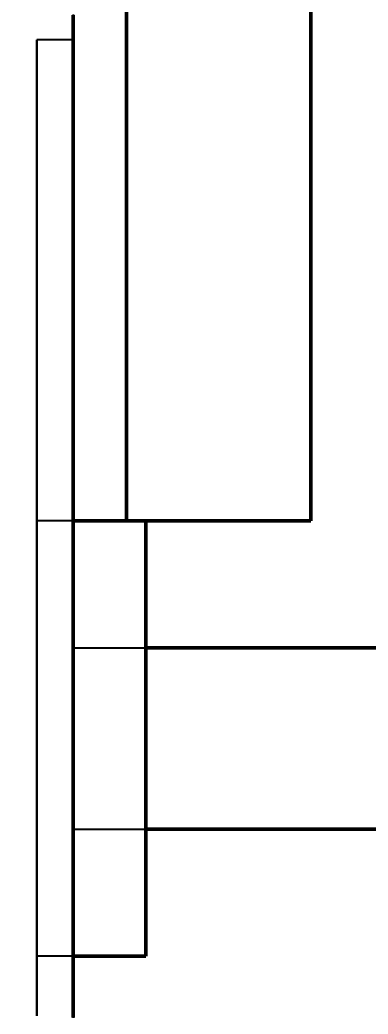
# Model space of a CAD drawing. Header units: millimetres. Extents: x 0 to 594, y 0 to 420.
# Drawn here: x 70.26 to 75.06, y 268.7 to 282.4 of the extents above; entities that cross this region are included whole.
import ezdxf

# ---------------------------------------------------------------- set-up
doc = ezdxf.new("R2010")
doc.units = ezdxf.units.MM
doc.linetypes.add('ISO02-TRAZOS', pattern=[3.75, 3, -0.75])
for name, color, linetype, lineweight in [('01-VISIBLE', 7, 'CONTINUOUS', 50), ('02-OCULTA', 4, 'ISO02-TRAZOS', 25), ('04-COTA', 3, 'CONTINUOUS', 25)]:
    doc.layers.add(name, color=color, linetype=linetype, lineweight=lineweight)
doc.styles.add('ISO3098', font='isocpeur.ttf')
doc.dimstyles.new('FLAMA-ISO', dxfattribs={"dimtxt": 3.5, "dimasz": 3, "dimexe": 2, "dimexo": 1, "dimgap": 1, "dimtad": 1, "dimdec": 1, "dimtxsty": 'ISO3098', "dimcen": 2.5, "dimclrd": 3, "dimclre": 3, "dimclrt": 3, "dimazin": 3, "dimtfac": 1, "dimtmove": 0, "dimatfit": 3, "dimlwd": 25, "dimlwe": 25})

msp = doc.modelspace()

# ---------------------------------------------------------------- linework, layer by layer
at = {"layer": '01-VISIBLE'}
for p, q in [((71.73, 275.5), (71.73, 286.035)), ((74.27, 275.5), (74.27, 286.035)), ((72, 275.5), (71, 275.5)), ((72, 273.75), (75.25, 273.75)), ((72, 271.25), (75.25, 271.25)), ((72, 269.5), (71, 269.5))]:
    msp.add_line(p, q, dxfattribs=at)
for points in [[(71, 268.655), (71, 268.733), (71, 268.811), (71, 268.888), (71, 268.966), (71, 269.043), (71, 269.121), (71, 269.199), (71, 269.276), (71, 269.354), (71, 269.431), (71, 269.509), (71, 269.586), (71, 269.664), (71, 269.742), (71, 269.819), (71, 269.897), (71, 269.974), (71, 270.052), (71, 270.13), (71, 270.207), (71, 270.285), (71, 270.362), (71, 270.44), (71, 270.517), (71, 270.595), (71, 270.673), (71, 270.75), (71, 270.828), (71, 270.905), (71, 270.983), (71, 271.061), (71, 271.138), (71, 271.216), (71, 271.293), (71, 271.371), (71, 271.449), (71, 271.526), (71, 271.604), (71, 271.681), (71, 271.759), (71, 271.836), (71, 271.914), (71, 271.992), (71, 272.069), (71, 272.147), (71, 272.224), (71, 272.302), (71, 272.38), (71, 272.457), (71, 272.535), (71, 272.612), (71, 272.69), (71, 272.768), (71, 272.845), (71, 272.923), (71, 273), (71, 273.078), (71, 273.155), (71, 273.233), (71, 273.311), (71, 273.388), (71, 273.466), (71, 273.543), (71, 273.621), (71, 273.699), (71, 273.776), (71, 273.854), (71, 273.931), (71, 274.009), (71, 274.087), (71, 274.164), (71, 274.242), (71, 274.319), (71, 274.397), (71, 274.474), (71, 274.552), (71, 274.63), (71, 274.707), (71, 274.785), (71, 274.862), (71, 274.94), (71, 275.018), (71, 275.095), (71, 275.173), (71, 275.25), (71, 275.328), (71, 275.406), (71, 275.483), (71, 275.561), (71, 275.638), (71, 275.716), (71, 275.793), (71, 275.871), (71, 275.949), (71, 276.026), (71, 276.104), (71, 276.181), (71, 276.259), (71, 276.337), (71, 276.414), (71, 276.492), (71, 276.569), (71, 276.647), (71, 276.724), (71, 276.802), (71, 276.88), (71, 276.957), (71, 277.035), (71, 277.112), (71, 277.19), (71, 277.268), (71, 277.345), (71, 277.423), (71, 277.5), (71, 277.578), (71, 277.656), (71, 277.733), (71, 277.811), (71, 277.888), (71, 277.966), (71, 278.043), (71, 278.121), (71, 278.199), (71, 278.276), (71, 278.354), (71, 278.431), (71, 278.509), (71, 278.587), (71, 278.664), (71, 278.742), (71, 278.819), (71, 278.897), (71, 278.975), (71, 279.052), (71, 279.13), (71, 279.207), (71, 279.285), (71, 279.362), (71, 279.44), (71, 279.518), (71, 279.595), (71, 279.673), (71, 279.75), (71, 279.828), (71, 279.906), (71, 279.983), (71, 280.061), (71, 280.138), (71, 280.216), (71, 280.294), (71, 280.371), (71, 280.449), (71, 280.526), (71, 280.604), (71, 280.681), (71, 280.759), (71, 280.837), (71, 280.914), (71, 280.992), (71, 281.069), (71, 281.147), (71, 281.225), (71, 281.302), (71, 281.38), (71, 281.457), (71, 281.535), (71, 281.613), (71, 281.69), (71, 281.768), (71, 281.845), (71, 281.923), (71, 282), (71, 282.078), (71, 282.156), (71, 282.233), (71, 282.311), (71, 282.388), (71, 282.466)], [(71.73, 275.5), (71.781, 275.5), (71.832, 275.5), (71.882, 275.5), (71.933, 275.5), (71.984, 275.5), (72.035, 275.5), (72.086, 275.5), (72.136, 275.5), (72.187, 275.5), (72.238, 275.5), (72.289, 275.5), (72.34, 275.5), (72.39, 275.5), (72.441, 275.5), (72.492, 275.5), (72.543, 275.5), (72.594, 275.5), (72.644, 275.5), (72.695, 275.5), (72.746, 275.5), (72.797, 275.5), (72.848, 275.5), (72.898, 275.5), (72.949, 275.5), (73, 275.5), (73.051, 275.5), (73.102, 275.5), (73.152, 275.5), (73.203, 275.5), (73.254, 275.5), (73.305, 275.5), (73.356, 275.5), (73.406, 275.5), (73.457, 275.5), (73.508, 275.5), (73.559, 275.5), (73.61, 275.5), (73.66, 275.5), (73.711, 275.5), (73.762, 275.5), (73.813, 275.5), (73.864, 275.5), (73.914, 275.5), (73.965, 275.5), (74.016, 275.5), (74.067, 275.5), (74.118, 275.5), (74.168, 275.5), (74.219, 275.5), (74.27, 275.5)], [(72, 269.5), (72, 269.55), (72, 269.6), (72, 269.65), (72, 269.7), (72, 269.75), (72, 269.8), (72, 269.85), (72, 269.9), (72, 269.95), (72, 270), (72, 270.05), (72, 270.1), (72, 270.15), (72, 270.2), (72, 270.25), (72, 270.3), (72, 270.35), (72, 270.4), (72, 270.45), (72, 270.5), (72, 270.55), (72, 270.6), (72, 270.65), (72, 270.7), (72, 270.75), (72, 270.8), (72, 270.85), (72, 270.9), (72, 270.95), (72, 271), (72, 271.05), (72, 271.1), (72, 271.15), (72, 271.2), (72, 271.25), (72, 271.3), (72, 271.35), (72, 271.4), (72, 271.45), (72, 271.5), (72, 271.55), (72, 271.6), (72, 271.65), (72, 271.7), (72, 271.75), (72, 271.8), (72, 271.85), (72, 271.9), (72, 271.95), (72, 272), (72, 272.05), (72, 272.1), (72, 272.15), (72, 272.2), (72, 272.25), (72, 272.3), (72, 272.35), (72, 272.4), (72, 272.45), (72, 272.5), (72, 272.55), (72, 272.6), (72, 272.65), (72, 272.7), (72, 272.75), (72, 272.8), (72, 272.85), (72, 272.9), (72, 272.95), (72, 273), (72, 273.05), (72, 273.1), (72, 273.15), (72, 273.2), (72, 273.25), (72, 273.3), (72, 273.35), (72, 273.4), (72, 273.45), (72, 273.5), (72, 273.55), (72, 273.6), (72, 273.65), (72, 273.7), (72, 273.75), (72, 273.8), (72, 273.85), (72, 273.9), (72, 273.95), (72, 274), (72, 274.05), (72, 274.1), (72, 274.15), (72, 274.2), (72, 274.25), (72, 274.3), (72, 274.35), (72, 274.4), (72, 274.45), (72, 274.5), (72, 274.55), (72, 274.6), (72, 274.65), (72, 274.7), (72, 274.75), (72, 274.8), (72, 274.85), (72, 274.9), (72, 274.95), (72, 275), (72, 275.05), (72, 275.1), (72, 275.15), (72, 275.2), (72, 275.25), (72, 275.3), (72, 275.35), (72, 275.4), (72, 275.45), (72, 275.5)]]:
    msp.add_lwpolyline(points, dxfattribs=at)
at = {"layer": '02-OCULTA'}
for p, q in [((71, 282.125), (70.5, 282.125)), ((71, 275.5), (70.5, 275.5)), ((71, 273.75), (72, 273.75)), ((71, 271.25), (72, 271.25)), ((71, 269.5), (70.5, 269.5))]:
    msp.add_line(p, q, dxfattribs=at)
for points in [[(71, 282.475), (71, 282.387), (71, 282.3), (71, 282.212), (71, 282.125), (71, 282.037), (71, 281.95), (71, 281.862), (71, 281.775), (71, 281.687), (71, 281.6), (71, 281.512), (71, 281.425), (71, 281.337), (71, 281.25), (71, 281.162), (71, 281.075), (71, 280.987), (71, 280.9), (71, 280.812), (71, 280.725), (71, 280.637), (71, 280.55), (71, 280.462), (71, 280.375), (71, 280.287), (71, 280.2), (71, 280.112), (71, 280.025), (71, 279.937), (71, 279.85), (71, 279.762), (71, 279.675), (71, 279.587), (71, 279.5), (71, 279.412), (71, 279.325), (71, 279.237), (71, 279.15), (71, 279.062), (71, 278.975), (71, 278.887), (71, 278.8), (71, 278.712), (71, 278.625), (71, 278.537), (71, 278.45), (71, 278.362), (71, 278.275), (71, 278.187), (71, 278.1), (71, 278.012), (71, 277.925), (71, 277.837), (71, 277.75), (71, 277.662), (71, 277.575), (71, 277.487), (71, 277.4), (71, 277.312), (71, 277.225), (71, 277.137), (71, 277.05), (71, 276.962), (71, 276.875), (71, 276.787), (71, 276.7), (71, 276.612), (71, 276.525), (71, 276.437), (71, 276.35), (71, 276.262), (71, 276.175), (71, 276.087), (71, 276), (71, 275.912), (71, 275.825), (71, 275.737), (71, 275.65), (71, 275.562), (71, 275.475), (71, 275.387), (71, 275.3), (71, 275.212), (71, 275.125), (71, 275.037), (71, 274.95), (71, 274.862), (71, 274.775), (71, 274.687), (71, 274.6), (71, 274.512), (71, 274.425), (71, 274.337), (71, 274.25), (71, 274.162), (71, 274.075), (71, 273.987), (71, 273.9), (71, 273.812), (71, 273.725), (71, 273.637), (71, 273.55), (71, 273.462), (71, 273.375), (71, 273.287), (71, 273.2), (71, 273.112), (71, 273.025), (71, 272.937), (71, 272.85), (71, 272.762), (71, 272.675), (71, 272.587), (71, 272.5), (71, 272.412), (71, 272.325), (71, 272.237), (71, 272.15), (71, 272.062), (71, 271.975), (71, 271.887), (71, 271.8), (71, 271.712), (71, 271.625), (71, 271.537), (71, 271.45), (71, 271.362), (71, 271.275), (71, 271.187), (71, 271.1), (71, 271.012), (71, 270.925), (71, 270.837), (71, 270.75), (71, 270.662), (71, 270.575), (71, 270.487), (71, 270.4), (71, 270.312), (71, 270.225), (71, 270.137), (71, 270.05), (71, 269.962), (71, 269.875), (71, 269.787), (71, 269.7), (71, 269.612), (71, 269.525), (71, 269.437), (71, 269.35), (71, 269.262), (71, 269.175), (71, 269.087), (71, 269), (71, 268.912), (71, 268.825), (71, 268.737), (71, 268.65)], [(70.5, 268.675), (70.5, 268.725), (70.5, 268.775), (70.5, 268.825), (70.5, 268.875), (70.5, 268.925), (70.5, 268.975), (70.5, 269.025), (70.5, 269.075), (70.5, 269.125), (70.5, 269.175), (70.5, 269.225), (70.5, 269.275), (70.5, 269.325), (70.5, 269.375), (70.5, 269.425), (70.5, 269.475), (70.5, 269.525), (70.5, 269.575), (70.5, 269.625), (70.5, 269.675), (70.5, 269.725), (70.5, 269.775), (70.5, 269.825), (70.5, 269.875), (70.5, 269.925), (70.5, 269.975), (70.5, 270.025), (70.5, 270.075), (70.5, 270.125), (70.5, 270.175), (70.5, 270.225), (70.5, 270.275), (70.5, 270.325), (70.5, 270.375), (70.5, 270.425), (70.5, 270.475), (70.5, 270.525), (70.5, 270.575), (70.5, 270.625), (70.5, 270.675), (70.5, 270.725), (70.5, 270.775), (70.5, 270.825), (70.5, 270.875), (70.5, 270.925), (70.5, 270.975), (70.5, 271.025), (70.5, 271.075), (70.5, 271.125), (70.5, 271.175), (70.5, 271.225), (70.5, 271.275), (70.5, 271.325), (70.5, 271.375), (70.5, 271.425), (70.5, 271.475), (70.5, 271.525), (70.5, 271.575), (70.5, 271.625), (70.5, 271.675), (70.5, 271.725), (70.5, 271.775), (70.5, 271.825), (70.5, 271.875), (70.5, 271.925), (70.5, 271.975), (70.5, 272.025), (70.5, 272.075), (70.5, 272.125), (70.5, 272.175), (70.5, 272.225), (70.5, 272.275), (70.5, 272.325), (70.5, 272.375), (70.5, 272.425), (70.5, 272.475), (70.5, 272.525), (70.5, 272.575), (70.5, 272.625), (70.5, 272.675), (70.5, 272.725), (70.5, 272.775), (70.5, 272.825), (70.5, 272.875), (70.5, 272.925), (70.5, 272.975), (70.5, 273.025), (70.5, 273.075), (70.5, 273.125), (70.5, 273.175), (70.5, 273.225), (70.5, 273.275), (70.5, 273.325), (70.5, 273.375), (70.5, 273.425), (70.5, 273.475), (70.5, 273.525), (70.5, 273.575), (70.5, 273.625), (70.5, 273.675), (70.5, 273.725), (70.5, 273.775), (70.5, 273.825), (70.5, 273.875), (70.5, 273.925), (70.5, 273.975), (70.5, 274.025), (70.5, 274.075), (70.5, 274.125), (70.5, 274.175), (70.5, 274.225), (70.5, 274.275), (70.5, 274.325), (70.5, 274.375), (70.5, 274.425), (70.5, 274.475), (70.5, 274.525), (70.5, 274.575), (70.5, 274.625), (70.5, 274.675), (70.5, 274.725), (70.5, 274.775), (70.5, 274.825), (70.5, 274.875), (70.5, 274.925), (70.5, 274.975), (70.5, 275.025), (70.5, 275.075), (70.5, 275.125), (70.5, 275.175), (70.5, 275.225), (70.5, 275.275), (70.5, 275.325), (70.5, 275.375), (70.5, 275.425), (70.5, 275.475), (70.5, 275.525), (70.5, 275.575), (70.5, 275.625), (70.5, 275.675), (70.5, 275.725), (70.5, 275.775), (70.5, 275.825), (70.5, 275.875), (70.5, 275.925), (70.5, 275.975), (70.5, 276.025), (70.5, 276.075), (70.5, 276.125), (70.5, 276.175), (70.5, 276.225), (70.5, 276.275), (70.5, 276.325), (70.5, 276.375), (70.5, 276.425), (70.5, 276.475), (70.5, 276.525), (70.5, 276.575), (70.5, 276.625), (70.5, 276.675), (70.5, 276.725), (70.5, 276.775), (70.5, 276.825), (70.5, 276.875), (70.5, 276.925), (70.5, 276.975), (70.5, 277.025), (70.5, 277.075), (70.5, 277.125), (70.5, 277.175), (70.5, 277.225), (70.5, 277.275), (70.5, 277.325), (70.5, 277.375), (70.5, 277.425), (70.5, 277.475), (70.5, 277.525), (70.5, 277.575), (70.5, 277.625), (70.5, 277.675), (70.5, 277.725), (70.5, 277.775), (70.5, 277.825), (70.5, 277.875), (70.5, 277.925), (70.5, 277.975), (70.5, 278.025), (70.5, 278.075), (70.5, 278.125), (70.5, 278.175), (70.5, 278.225), (70.5, 278.275), (70.5, 278.325), (70.5, 278.375), (70.5, 278.425), (70.5, 278.475), (70.5, 278.525), (70.5, 278.575), (70.5, 278.625), (70.5, 278.675), (70.5, 278.725), (70.5, 278.775), (70.5, 278.825), (70.5, 278.875), (70.5, 278.925), (70.5, 278.975), (70.5, 279.025), (70.5, 279.075), (70.5, 279.125), (70.5, 279.175), (70.5, 279.225), (70.5, 279.275), (70.5, 279.325), (70.5, 279.375), (70.5, 279.425), (70.5, 279.475), (70.5, 279.525), (70.5, 279.575), (70.5, 279.625), (70.5, 279.675), (70.5, 279.725), (70.5, 279.775), (70.5, 279.825), (70.5, 279.875), (70.5, 279.925), (70.5, 279.975), (70.5, 280.025), (70.5, 280.075), (70.5, 280.125), (70.5, 280.175), (70.5, 280.225), (70.5, 280.275), (70.5, 280.325), (70.5, 280.375), (70.5, 280.425), (70.5, 280.475), (70.5, 280.525), (70.5, 280.575), (70.5, 280.625), (70.5, 280.675), (70.5, 280.725), (70.5, 280.775), (70.5, 280.825), (70.5, 280.875), (70.5, 280.925), (70.5, 280.975), (70.5, 281.025), (70.5, 281.075), (70.5, 281.125), (70.5, 281.175), (70.5, 281.225), (70.5, 281.275), (70.5, 281.325), (70.5, 281.375), (70.5, 281.425), (70.5, 281.475), (70.5, 281.525), (70.5, 281.575), (70.5, 281.625), (70.5, 281.675), (70.5, 281.725), (70.5, 281.775), (70.5, 281.825), (70.5, 281.875), (70.5, 281.925), (70.5, 281.975), (70.5, 282.025), (70.5, 282.075), (70.5, 282.125)], [(70.5, 282.125), (70.5, 282.075), (70.5, 282.025), (70.5, 281.975), (70.5, 281.925), (70.5, 281.875), (70.5, 281.825), (70.5, 281.775), (70.5, 281.725), (70.5, 281.675), (70.5, 281.625), (70.5, 281.575), (70.5, 281.525), (70.5, 281.475), (70.5, 281.425), (70.5, 281.375), (70.5, 281.325), (70.5, 281.275), (70.5, 281.225), (70.5, 281.175), (70.5, 281.125), (70.5, 281.075), (70.5, 281.025), (70.5, 280.975), (70.5, 280.925), (70.5, 280.875), (70.5, 280.825), (70.5, 280.775), (70.5, 280.725), (70.5, 280.675), (70.5, 280.625), (70.5, 280.575), (70.5, 280.525), (70.5, 280.475), (70.5, 280.425), (70.5, 280.375), (70.5, 280.325), (70.5, 280.275), (70.5, 280.225), (70.5, 280.175), (70.5, 280.125), (70.5, 280.075), (70.5, 280.025), (70.5, 279.975), (70.5, 279.925), (70.5, 279.875), (70.5, 279.825), (70.5, 279.775), (70.5, 279.725), (70.5, 279.675), (70.5, 279.625), (70.5, 279.575), (70.5, 279.525), (70.5, 279.475), (70.5, 279.425), (70.5, 279.375), (70.5, 279.325), (70.5, 279.275), (70.5, 279.225), (70.5, 279.175), (70.5, 279.125), (70.5, 279.075), (70.5, 279.025), (70.5, 278.975), (70.5, 278.925), (70.5, 278.875), (70.5, 278.825), (70.5, 278.775), (70.5, 278.725), (70.5, 278.675), (70.5, 278.625), (70.5, 278.575), (70.5, 278.525), (70.5, 278.475), (70.5, 278.425), (70.5, 278.375), (70.5, 278.325), (70.5, 278.275), (70.5, 278.225), (70.5, 278.175), (70.5, 278.125), (70.5, 278.075), (70.5, 278.025), (70.5, 277.975), (70.5, 277.925), (70.5, 277.875), (70.5, 277.825), (70.5, 277.775), (70.5, 277.725), (70.5, 277.675), (70.5, 277.625), (70.5, 277.575), (70.5, 277.525), (70.5, 277.475), (70.5, 277.425), (70.5, 277.375), (70.5, 277.325), (70.5, 277.275), (70.5, 277.225), (70.5, 277.175), (70.5, 277.125), (70.5, 277.075), (70.5, 277.025), (70.5, 276.975), (70.5, 276.925), (70.5, 276.875), (70.5, 276.825), (70.5, 276.775), (70.5, 276.725), (70.5, 276.675), (70.5, 276.625), (70.5, 276.575), (70.5, 276.525), (70.5, 276.475), (70.5, 276.425), (70.5, 276.375), (70.5, 276.325), (70.5, 276.275), (70.5, 276.225), (70.5, 276.175), (70.5, 276.125), (70.5, 276.075), (70.5, 276.025), (70.5, 275.975), (70.5, 275.925), (70.5, 275.875), (70.5, 275.825), (70.5, 275.775), (70.5, 275.725), (70.5, 275.675), (70.5, 275.625), (70.5, 275.575), (70.5, 275.525), (70.5, 275.475), (70.5, 275.425), (70.5, 275.375), (70.5, 275.325), (70.5, 275.275), (70.5, 275.225), (70.5, 275.175), (70.5, 275.125), (70.5, 275.075), (70.5, 275.025), (70.5, 274.975), (70.5, 274.925), (70.5, 274.875), (70.5, 274.825), (70.5, 274.775), (70.5, 274.725), (70.5, 274.675), (70.5, 274.625), (70.5, 274.575), (70.5, 274.525), (70.5, 274.475), (70.5, 274.425), (70.5, 274.375), (70.5, 274.325), (70.5, 274.275), (70.5, 274.225), (70.5, 274.175), (70.5, 274.125), (70.5, 274.075), (70.5, 274.025), (70.5, 273.975), (70.5, 273.925), (70.5, 273.875), (70.5, 273.825), (70.5, 273.775), (70.5, 273.725), (70.5, 273.675), (70.5, 273.625), (70.5, 273.575), (70.5, 273.525), (70.5, 273.475), (70.5, 273.425), (70.5, 273.375), (70.5, 273.325), (70.5, 273.275), (70.5, 273.225), (70.5, 273.175), (70.5, 273.125), (70.5, 273.075), (70.5, 273.025), (70.5, 272.975), (70.5, 272.925), (70.5, 272.875), (70.5, 272.825), (70.5, 272.775), (70.5, 272.725), (70.5, 272.675), (70.5, 272.625), (70.5, 272.575), (70.5, 272.525), (70.5, 272.475), (70.5, 272.425), (70.5, 272.375), (70.5, 272.325), (70.5, 272.275), (70.5, 272.225), (70.5, 272.175), (70.5, 272.125), (70.5, 272.075), (70.5, 272.025), (70.5, 271.975), (70.5, 271.925), (70.5, 271.875), (70.5, 271.825), (70.5, 271.775), (70.5, 271.725), (70.5, 271.675), (70.5, 271.625), (70.5, 271.575), (70.5, 271.525), (70.5, 271.475), (70.5, 271.425), (70.5, 271.375), (70.5, 271.325), (70.5, 271.275), (70.5, 271.225), (70.5, 271.175), (70.5, 271.125), (70.5, 271.075), (70.5, 271.025), (70.5, 270.975), (70.5, 270.925), (70.5, 270.875), (70.5, 270.825), (70.5, 270.775), (70.5, 270.725), (70.5, 270.675), (70.5, 270.625), (70.5, 270.575), (70.5, 270.525), (70.5, 270.475), (70.5, 270.425), (70.5, 270.375), (70.5, 270.325), (70.5, 270.275), (70.5, 270.225), (70.5, 270.175), (70.5, 270.125), (70.5, 270.075), (70.5, 270.025), (70.5, 269.975), (70.5, 269.925), (70.5, 269.875), (70.5, 269.825), (70.5, 269.775), (70.5, 269.725), (70.5, 269.675), (70.5, 269.625), (70.5, 269.575), (70.5, 269.525), (70.5, 269.475), (70.5, 269.425), (70.5, 269.375), (70.5, 269.325), (70.5, 269.275), (70.5, 269.225), (70.5, 269.175), (70.5, 269.125), (70.5, 269.075), (70.5, 269.025), (70.5, 268.975), (70.5, 268.925), (70.5, 268.875), (70.5, 268.825), (70.5, 268.775), (70.5, 268.725), (70.5, 268.675)], [(71, 268.675), (71, 268.725), (71, 268.775), (71, 268.825), (71, 268.875), (71, 268.925), (71, 268.975), (71, 269.025), (71, 269.075), (71, 269.125), (71, 269.175), (71, 269.225), (71, 269.275), (71, 269.325), (71, 269.375), (71, 269.425), (71, 269.475), (71, 269.525), (71, 269.575), (71, 269.625), (71, 269.675), (71, 269.725), (71, 269.775), (71, 269.825), (71, 269.875), (71, 269.925), (71, 269.975), (71, 270.025), (71, 270.075), (71, 270.125), (71, 270.175), (71, 270.225), (71, 270.275), (71, 270.325), (71, 270.375), (71, 270.425), (71, 270.475), (71, 270.525), (71, 270.575), (71, 270.625), (71, 270.675), (71, 270.725), (71, 270.775), (71, 270.825), (71, 270.875), (71, 270.925), (71, 270.975), (71, 271.025), (71, 271.075), (71, 271.125), (71, 271.175), (71, 271.225), (71, 271.275), (71, 271.325), (71, 271.375), (71, 271.425), (71, 271.475), (71, 271.525), (71, 271.575), (71, 271.625), (71, 271.675), (71, 271.725), (71, 271.775), (71, 271.825), (71, 271.875), (71, 271.925), (71, 271.975), (71, 272.025), (71, 272.075), (71, 272.125), (71, 272.175), (71, 272.225), (71, 272.275), (71, 272.325), (71, 272.375), (71, 272.425), (71, 272.475), (71, 272.525), (71, 272.575), (71, 272.625), (71, 272.675), (71, 272.725), (71, 272.775), (71, 272.825), (71, 272.875), (71, 272.925), (71, 272.975), (71, 273.025), (71, 273.075), (71, 273.125), (71, 273.175), (71, 273.225), (71, 273.275), (71, 273.325), (71, 273.375), (71, 273.425), (71, 273.475), (71, 273.525), (71, 273.575), (71, 273.625), (71, 273.675), (71, 273.725), (71, 273.775), (71, 273.825), (71, 273.875), (71, 273.925), (71, 273.975), (71, 274.025), (71, 274.075), (71, 274.125), (71, 274.175), (71, 274.225), (71, 274.275), (71, 274.325), (71, 274.375), (71, 274.425), (71, 274.475), (71, 274.525), (71, 274.575), (71, 274.625), (71, 274.675), (71, 274.725), (71, 274.775), (71, 274.825), (71, 274.875), (71, 274.925), (71, 274.975), (71, 275.025), (71, 275.075), (71, 275.125), (71, 275.175), (71, 275.225), (71, 275.275), (71, 275.325), (71, 275.375), (71, 275.425), (71, 275.475), (71, 275.525), (71, 275.575), (71, 275.625), (71, 275.675), (71, 275.725), (71, 275.775), (71, 275.825), (71, 275.875), (71, 275.925), (71, 275.975), (71, 276.025), (71, 276.075), (71, 276.125), (71, 276.175), (71, 276.225), (71, 276.275), (71, 276.325), (71, 276.375), (71, 276.425), (71, 276.475), (71, 276.525), (71, 276.575), (71, 276.625), (71, 276.675), (71, 276.725), (71, 276.775), (71, 276.825), (71, 276.875), (71, 276.925), (71, 276.975), (71, 277.025), (71, 277.075), (71, 277.125), (71, 277.175), (71, 277.225), (71, 277.275), (71, 277.325), (71, 277.375), (71, 277.425), (71, 277.475), (71, 277.525), (71, 277.575), (71, 277.625), (71, 277.675), (71, 277.725), (71, 277.775), (71, 277.825), (71, 277.875), (71, 277.925), (71, 277.975), (71, 278.025), (71, 278.075), (71, 278.125), (71, 278.175), (71, 278.225), (71, 278.275), (71, 278.325), (71, 278.375), (71, 278.425), (71, 278.475), (71, 278.525), (71, 278.575), (71, 278.625), (71, 278.675), (71, 278.725), (71, 278.775), (71, 278.825), (71, 278.875), (71, 278.925), (71, 278.975), (71, 279.025), (71, 279.075), (71, 279.125), (71, 279.175), (71, 279.225), (71, 279.275), (71, 279.325), (71, 279.375), (71, 279.425), (71, 279.475), (71, 279.525), (71, 279.575), (71, 279.625), (71, 279.675), (71, 279.725), (71, 279.775), (71, 279.825), (71, 279.875), (71, 279.925), (71, 279.975), (71, 280.025), (71, 280.075), (71, 280.125), (71, 280.175), (71, 280.225), (71, 280.275), (71, 280.325), (71, 280.375), (71, 280.425), (71, 280.475), (71, 280.525), (71, 280.575), (71, 280.625), (71, 280.675), (71, 280.725), (71, 280.775), (71, 280.825), (71, 280.875), (71, 280.925), (71, 280.975), (71, 281.025), (71, 281.075), (71, 281.125), (71, 281.175), (71, 281.225), (71, 281.275), (71, 281.325), (71, 281.375), (71, 281.425), (71, 281.475), (71, 281.525), (71, 281.575), (71, 281.625), (71, 281.675), (71, 281.725), (71, 281.775), (71, 281.825), (71, 281.875), (71, 281.925), (71, 281.975), (71, 282.025), (71, 282.075), (71, 282.125)], [(71, 282.125), (71, 282.075), (71, 282.025), (71, 281.975), (71, 281.925), (71, 281.875), (71, 281.825), (71, 281.775), (71, 281.725), (71, 281.675), (71, 281.625), (71, 281.575), (71, 281.525), (71, 281.475), (71, 281.425), (71, 281.375), (71, 281.325), (71, 281.275), (71, 281.225), (71, 281.175), (71, 281.125), (71, 281.075), (71, 281.025), (71, 280.975), (71, 280.925), (71, 280.875), (71, 280.825), (71, 280.775), (71, 280.725), (71, 280.675), (71, 280.625), (71, 280.575), (71, 280.525), (71, 280.475), (71, 280.425), (71, 280.375), (71, 280.325), (71, 280.275), (71, 280.225), (71, 280.175), (71, 280.125), (71, 280.075), (71, 280.025), (71, 279.975), (71, 279.925), (71, 279.875), (71, 279.825), (71, 279.775), (71, 279.725), (71, 279.675), (71, 279.625), (71, 279.575), (71, 279.525), (71, 279.475), (71, 279.425), (71, 279.375), (71, 279.325), (71, 279.275), (71, 279.225), (71, 279.175), (71, 279.125), (71, 279.075), (71, 279.025), (71, 278.975), (71, 278.925), (71, 278.875), (71, 278.825), (71, 278.775), (71, 278.725), (71, 278.675), (71, 278.625), (71, 278.575), (71, 278.525), (71, 278.475), (71, 278.425), (71, 278.375), (71, 278.325), (71, 278.275), (71, 278.225), (71, 278.175), (71, 278.125), (71, 278.075), (71, 278.025), (71, 277.975), (71, 277.925), (71, 277.875), (71, 277.825), (71, 277.775), (71, 277.725), (71, 277.675), (71, 277.625), (71, 277.575), (71, 277.525), (71, 277.475), (71, 277.425), (71, 277.375), (71, 277.325), (71, 277.275), (71, 277.225), (71, 277.175), (71, 277.125), (71, 277.075), (71, 277.025), (71, 276.975), (71, 276.925), (71, 276.875), (71, 276.825), (71, 276.775), (71, 276.725), (71, 276.675), (71, 276.625), (71, 276.575), (71, 276.525), (71, 276.475), (71, 276.425), (71, 276.375), (71, 276.325), (71, 276.275), (71, 276.225), (71, 276.175), (71, 276.125), (71, 276.075), (71, 276.025), (71, 275.975), (71, 275.925), (71, 275.875), (71, 275.825), (71, 275.775), (71, 275.725), (71, 275.675), (71, 275.625), (71, 275.575), (71, 275.525), (71, 275.475), (71, 275.425), (71, 275.375), (71, 275.325), (71, 275.275), (71, 275.225), (71, 275.175), (71, 275.125), (71, 275.075), (71, 275.025), (71, 274.975), (71, 274.925), (71, 274.875), (71, 274.825), (71, 274.775), (71, 274.725), (71, 274.675), (71, 274.625), (71, 274.575), (71, 274.525), (71, 274.475), (71, 274.425), (71, 274.375), (71, 274.325), (71, 274.275), (71, 274.225), (71, 274.175), (71, 274.125), (71, 274.075), (71, 274.025), (71, 273.975), (71, 273.925), (71, 273.875), (71, 273.825), (71, 273.775), (71, 273.725), (71, 273.675), (71, 273.625), (71, 273.575), (71, 273.525), (71, 273.475), (71, 273.425), (71, 273.375), (71, 273.325), (71, 273.275), (71, 273.225), (71, 273.175), (71, 273.125), (71, 273.075), (71, 273.025), (71, 272.975), (71, 272.925), (71, 272.875), (71, 272.825), (71, 272.775), (71, 272.725), (71, 272.675), (71, 272.625), (71, 272.575), (71, 272.525), (71, 272.475), (71, 272.425), (71, 272.375), (71, 272.325), (71, 272.275), (71, 272.225), (71, 272.175), (71, 272.125), (71, 272.075), (71, 272.025), (71, 271.975), (71, 271.925), (71, 271.875), (71, 271.825), (71, 271.775), (71, 271.725), (71, 271.675), (71, 271.625), (71, 271.575), (71, 271.525), (71, 271.475), (71, 271.425), (71, 271.375), (71, 271.325), (71, 271.275), (71, 271.225), (71, 271.175), (71, 271.125), (71, 271.075), (71, 271.025), (71, 270.975), (71, 270.925), (71, 270.875), (71, 270.825), (71, 270.775), (71, 270.725), (71, 270.675), (71, 270.625), (71, 270.575), (71, 270.525), (71, 270.475), (71, 270.425), (71, 270.375), (71, 270.325), (71, 270.275), (71, 270.225), (71, 270.175), (71, 270.125), (71, 270.075), (71, 270.025), (71, 269.975), (71, 269.925), (71, 269.875), (71, 269.825), (71, 269.775), (71, 269.725), (71, 269.675), (71, 269.625), (71, 269.575), (71, 269.525), (71, 269.475), (71, 269.425), (71, 269.375), (71, 269.325), (71, 269.275), (71, 269.225), (71, 269.175), (71, 269.125), (71, 269.075), (71, 269.025), (71, 268.975), (71, 268.925), (71, 268.875), (71, 268.825), (71, 268.775), (71, 268.725), (71, 268.675)], [(70.5, 269.5), (70.5, 269.55), (70.5, 269.6), (70.5, 269.65), (70.5, 269.7), (70.5, 269.75), (70.5, 269.8), (70.5, 269.85), (70.5, 269.9), (70.5, 269.95), (70.5, 270), (70.5, 270.05), (70.5, 270.1), (70.5, 270.15), (70.5, 270.2), (70.5, 270.25), (70.5, 270.3), (70.5, 270.35), (70.5, 270.4), (70.5, 270.45), (70.5, 270.5), (70.5, 270.55), (70.5, 270.6), (70.5, 270.65), (70.5, 270.7), (70.5, 270.75), (70.5, 270.8), (70.5, 270.85), (70.5, 270.9), (70.5, 270.95), (70.5, 271), (70.5, 271.05), (70.5, 271.1), (70.5, 271.15), (70.5, 271.2), (70.5, 271.25), (70.5, 271.3), (70.5, 271.35), (70.5, 271.4), (70.5, 271.45), (70.5, 271.5), (70.5, 271.55), (70.5, 271.6), (70.5, 271.65), (70.5, 271.7), (70.5, 271.75), (70.5, 271.8), (70.5, 271.85), (70.5, 271.9), (70.5, 271.95), (70.5, 272), (70.5, 272.05), (70.5, 272.1), (70.5, 272.15), (70.5, 272.2), (70.5, 272.25), (70.5, 272.3), (70.5, 272.35), (70.5, 272.4), (70.5, 272.45), (70.5, 272.5), (70.5, 272.55), (70.5, 272.6), (70.5, 272.65), (70.5, 272.7), (70.5, 272.75), (70.5, 272.8), (70.5, 272.85), (70.5, 272.9), (70.5, 272.95), (70.5, 273), (70.5, 273.05), (70.5, 273.1), (70.5, 273.15), (70.5, 273.2), (70.5, 273.25), (70.5, 273.3), (70.5, 273.35), (70.5, 273.4), (70.5, 273.45), (70.5, 273.5), (70.5, 273.55), (70.5, 273.6), (70.5, 273.65), (70.5, 273.7), (70.5, 273.75), (70.5, 273.8), (70.5, 273.85), (70.5, 273.9), (70.5, 273.95), (70.5, 274), (70.5, 274.05), (70.5, 274.1), (70.5, 274.15), (70.5, 274.2), (70.5, 274.25), (70.5, 274.3), (70.5, 274.35), (70.5, 274.4), (70.5, 274.45), (70.5, 274.5), (70.5, 274.55), (70.5, 274.6), (70.5, 274.65), (70.5, 274.7), (70.5, 274.75), (70.5, 274.8), (70.5, 274.85), (70.5, 274.9), (70.5, 274.95), (70.5, 275), (70.5, 275.05), (70.5, 275.1), (70.5, 275.15), (70.5, 275.2), (70.5, 275.25), (70.5, 275.3), (70.5, 275.35), (70.5, 275.4), (70.5, 275.45), (70.5, 275.5)], [(70.5, 275.5), (70.5, 275.45), (70.5, 275.4), (70.5, 275.35), (70.5, 275.3), (70.5, 275.25), (70.5, 275.2), (70.5, 275.15), (70.5, 275.1), (70.5, 275.05), (70.5, 275), (70.5, 274.95), (70.5, 274.9), (70.5, 274.85), (70.5, 274.8), (70.5, 274.75), (70.5, 274.7), (70.5, 274.65), (70.5, 274.6), (70.5, 274.55), (70.5, 274.5), (70.5, 274.45), (70.5, 274.4), (70.5, 274.35), (70.5, 274.3), (70.5, 274.25), (70.5, 274.2), (70.5, 274.15), (70.5, 274.1), (70.5, 274.05), (70.5, 274), (70.5, 273.95), (70.5, 273.9), (70.5, 273.85), (70.5, 273.8), (70.5, 273.75), (70.5, 273.7), (70.5, 273.65), (70.5, 273.6), (70.5, 273.55), (70.5, 273.5), (70.5, 273.45), (70.5, 273.4), (70.5, 273.35), (70.5, 273.3), (70.5, 273.25), (70.5, 273.2), (70.5, 273.15), (70.5, 273.1), (70.5, 273.05), (70.5, 273), (70.5, 272.95), (70.5, 272.9), (70.5, 272.85), (70.5, 272.8), (70.5, 272.75), (70.5, 272.7), (70.5, 272.65), (70.5, 272.6), (70.5, 272.55), (70.5, 272.5), (70.5, 272.45), (70.5, 272.4), (70.5, 272.35), (70.5, 272.3), (70.5, 272.25), (70.5, 272.2), (70.5, 272.15), (70.5, 272.1), (70.5, 272.05), (70.5, 272), (70.5, 271.95), (70.5, 271.9), (70.5, 271.85), (70.5, 271.8), (70.5, 271.75), (70.5, 271.7), (70.5, 271.65), (70.5, 271.6), (70.5, 271.55), (70.5, 271.5), (70.5, 271.45), (70.5, 271.4), (70.5, 271.35), (70.5, 271.3), (70.5, 271.25), (70.5, 271.2), (70.5, 271.15), (70.5, 271.1), (70.5, 271.05), (70.5, 271), (70.5, 270.95), (70.5, 270.9), (70.5, 270.85), (70.5, 270.8), (70.5, 270.75), (70.5, 270.7), (70.5, 270.65), (70.5, 270.6), (70.5, 270.55), (70.5, 270.5), (70.5, 270.45), (70.5, 270.4), (70.5, 270.35), (70.5, 270.3), (70.5, 270.25), (70.5, 270.2), (70.5, 270.15), (70.5, 270.1), (70.5, 270.05), (70.5, 270), (70.5, 269.95), (70.5, 269.9), (70.5, 269.85), (70.5, 269.8), (70.5, 269.75), (70.5, 269.7), (70.5, 269.65), (70.5, 269.6), (70.5, 269.55), (70.5, 269.5)], [(74.27, 275.5), (74.219, 275.5), (74.168, 275.5), (74.118, 275.5), (74.067, 275.5), (74.016, 275.5), (73.965, 275.5), (73.914, 275.5), (73.864, 275.5), (73.813, 275.5), (73.762, 275.5), (73.711, 275.5), (73.66, 275.5), (73.61, 275.5), (73.559, 275.5), (73.508, 275.5), (73.457, 275.5), (73.406, 275.5), (73.356, 275.5), (73.305, 275.5), (73.254, 275.5), (73.203, 275.5), (73.152, 275.5), (73.102, 275.5), (73.051, 275.5), (73, 275.5), (72.949, 275.5), (72.898, 275.5), (72.848, 275.5), (72.797, 275.5), (72.746, 275.5), (72.695, 275.5), (72.644, 275.5), (72.594, 275.5), (72.543, 275.5), (72.492, 275.5), (72.441, 275.5), (72.39, 275.5), (72.34, 275.5), (72.289, 275.5), (72.238, 275.5), (72.187, 275.5), (72.136, 275.5), (72.086, 275.5), (72.035, 275.5), (71.984, 275.5), (71.933, 275.5), (71.882, 275.5), (71.832, 275.5), (71.781, 275.5), (71.73, 275.5)], [(72, 275.5), (72, 275.45), (72, 275.4), (72, 275.35), (72, 275.3), (72, 275.25), (72, 275.2), (72, 275.15), (72, 275.1), (72, 275.05), (72, 275), (72, 274.95), (72, 274.9), (72, 274.85), (72, 274.8), (72, 274.75), (72, 274.7), (72, 274.65), (72, 274.6), (72, 274.55), (72, 274.5), (72, 274.45), (72, 274.4), (72, 274.35), (72, 274.3), (72, 274.25), (72, 274.2), (72, 274.15), (72, 274.1), (72, 274.05), (72, 274), (72, 273.95), (72, 273.9), (72, 273.85), (72, 273.8), (72, 273.75), (72, 273.7), (72, 273.65), (72, 273.6), (72, 273.55), (72, 273.5), (72, 273.45), (72, 273.4), (72, 273.35), (72, 273.3), (72, 273.25), (72, 273.2), (72, 273.15), (72, 273.1), (72, 273.05), (72, 273), (72, 272.95), (72, 272.9), (72, 272.85), (72, 272.8), (72, 272.75), (72, 272.7), (72, 272.65), (72, 272.6), (72, 272.55), (72, 272.5), (72, 272.45), (72, 272.4), (72, 272.35), (72, 272.3), (72, 272.25), (72, 272.2), (72, 272.15), (72, 272.1), (72, 272.05), (72, 272), (72, 271.95), (72, 271.9), (72, 271.85), (72, 271.8), (72, 271.75), (72, 271.7), (72, 271.65), (72, 271.6), (72, 271.55), (72, 271.5), (72, 271.45), (72, 271.4), (72, 271.35), (72, 271.3), (72, 271.25), (72, 271.2), (72, 271.15), (72, 271.1), (72, 271.05), (72, 271), (72, 270.95), (72, 270.9), (72, 270.85), (72, 270.8), (72, 270.75), (72, 270.7), (72, 270.65), (72, 270.6), (72, 270.55), (72, 270.5), (72, 270.45), (72, 270.4), (72, 270.35), (72, 270.3), (72, 270.25), (72, 270.2), (72, 270.15), (72, 270.1), (72, 270.05), (72, 270), (72, 269.95), (72, 269.9), (72, 269.85), (72, 269.8), (72, 269.75), (72, 269.7), (72, 269.65), (72, 269.6), (72, 269.55), (72, 269.5)], [(71, 273.75), (71, 273.7), (71, 273.65), (71, 273.6), (71, 273.55), (71, 273.5), (71, 273.45), (71, 273.4), (71, 273.35), (71, 273.3), (71, 273.25), (71, 273.2), (71, 273.15), (71, 273.1), (71, 273.05), (71, 273), (71, 272.95), (71, 272.9), (71, 272.85), (71, 272.8), (71, 272.75), (71, 272.7), (71, 272.65), (71, 272.6), (71, 272.55), (71, 272.5), (71, 272.45), (71, 272.4), (71, 272.35), (71, 272.3), (71, 272.25), (71, 272.2), (71, 272.15), (71, 272.1), (71, 272.05), (71, 272), (71, 271.95), (71, 271.9), (71, 271.85), (71, 271.8), (71, 271.75), (71, 271.7), (71, 271.65), (71, 271.6), (71, 271.55), (71, 271.5), (71, 271.45), (71, 271.4), (71, 271.35), (71, 271.3), (71, 271.25)], [(71, 271.25), (71, 271.3), (71, 271.35), (71, 271.4), (71, 271.45), (71, 271.5), (71, 271.55), (71, 271.6), (71, 271.65), (71, 271.7), (71, 271.75), (71, 271.8), (71, 271.85), (71, 271.9), (71, 271.95), (71, 272), (71, 272.05), (71, 272.1), (71, 272.15), (71, 272.2), (71, 272.25), (71, 272.3), (71, 272.35), (71, 272.4), (71, 272.45), (71, 272.5), (71, 272.55), (71, 272.6), (71, 272.65), (71, 272.7), (71, 272.75), (71, 272.8), (71, 272.85), (71, 272.9), (71, 272.95), (71, 273), (71, 273.05), (71, 273.1), (71, 273.15), (71, 273.2), (71, 273.25), (71, 273.3), (71, 273.35), (71, 273.4), (71, 273.45), (71, 273.5), (71, 273.55), (71, 273.6), (71, 273.65), (71, 273.7), (71, 273.75)]]:
    msp.add_lwpolyline(points, dxfattribs=at)

# ---------------------------------------------------------------- dimensions: what is measured, and where the dimension line sits
at = {"layer": '04-COTA'}
msp.add_linear_dim(base=(53, 255), p1=(75.25, 255), p2=(89.75, 352.276), angle=90, dimstyle='FLAMA-ISO', override={"dimlfac": 10}, dxfattribs=at).render()

doc.saveas('drawing.dxf')
